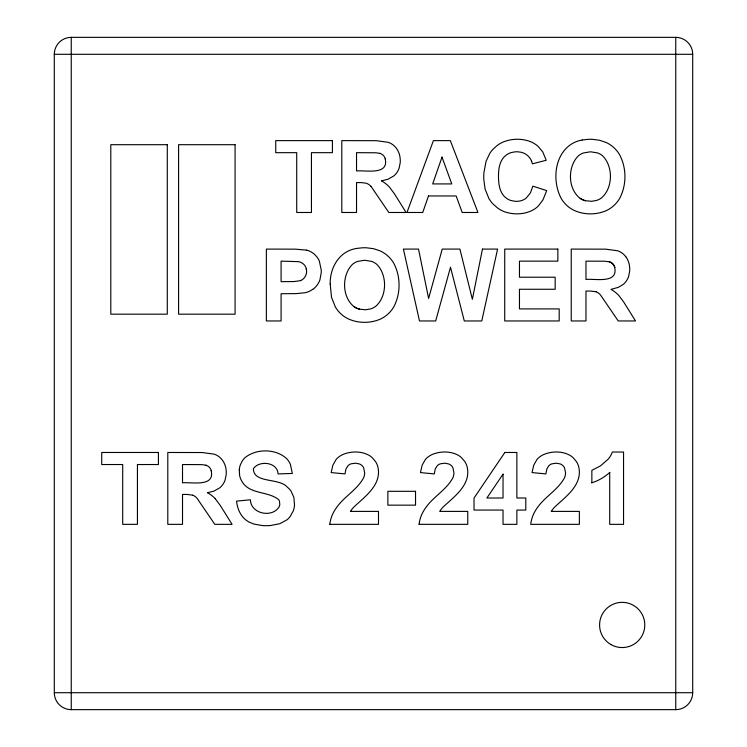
<?xml version="1.0" encoding="UTF-8"?>
<svg xmlns="http://www.w3.org/2000/svg" width="747" height="747" viewBox="0 0 747 747"><rect width="100%" height="100%" fill="white"/><g stroke="black" fill="none" stroke-linecap="round" stroke-linejoin="round"><path stroke-width="1.12" d="M582.193 139.997L588.206 139.325A49.928 49.928 0 0 1 592.278 139.315L599.514 140.249L605.985 142.406A30.123 30.123 0 0 1 612.96 146.842A31.561 31.561 0 0 1 616.546 150.427A30.618 30.618 0 0 1 619.515 154.592C626.714 167.907 626.742 185.237 619.562 198.562A30.636 30.636 0 0 1 615.481 203.968A31.346 31.346 0 0 1 613.054 206.275A29.843 29.843 0 0 1 606.116 210.71C595.798 215.127 583.398 214.959 573.304 209.991A29.712 29.712 0 0 1 567.832 206.312A31.085 31.085 0 0 1 564.265 202.764A30.664 30.664 0 0 1 561.314 198.646C551.482 180.503 554.423 151.557 575.069 142.135A33.587 33.587 0 0 1 582.193 140.006M381.586 180.839L387.926 179.261L393.669 176.031A16.733 16.733 0 0 0 395.593 174.191A17.881 17.881 0 0 0 399.103 168.206L400.205 162.79A26.49 26.49 0 0 0 400.261 160.007L400.224 159.232A20.599 20.599 0 0 0 396.396 148.233L395.91 147.701A16.359 16.359 0 0 0 388.179 142.304L376.264 140.688L341.799 140.623L341.799 212.484L356.534 212.484L356.534 182.576L359.447 182.576A52.309 52.309 0 0 1 361.212 182.604L366.077 183.192A8.236 8.236 0 0 1 366.693 183.388A11.298 11.298 0 0 1 370.97 186.395M207.582 492.703L213.922 491.115L219.665 487.884A16.733 16.733 0 0 0 221.588 486.045A17.881 17.881 0 0 0 225.099 480.06L226.192 474.644A26.49 26.49 0 0 0 226.257 471.871L226.22 471.086A20.599 20.599 0 0 0 222.382 460.087L221.906 459.564A16.359 16.359 0 0 0 214.165 454.157L202.25 452.542L167.795 452.477L167.795 524.347L182.52 524.347L182.52 494.439L185.443 494.439A52.309 52.309 0 0 1 187.208 494.467L192.072 495.056A8.236 8.236 0 0 1 192.679 495.242M71.245 37.35L675.755 37.35A16.948 16.948 0 0 1 692.702 54.298L692.702 692.702A16.948 16.948 0 0 1 675.755 709.65L71.245 709.65A16.948 16.948 0 0 1 54.298 692.702L54.298 54.298A16.948 16.948 0 0 1 71.245 37.35L71.245 709.65M54.298 54.298L692.702 54.298M350.455 511.396L378.486 511.396L378.486 524.347L329.829 524.347M551.333 511.396L579.364 511.396L579.364 524.347L530.706 524.347A33.783 33.783 0 0 1 535.478 510.509A32.018 32.018 0 0 1 536.57 508.8C544.236 496.942 558.065 490.116 564.611 477.566A13.381 13.381 0 0 0 565.544 472.814L564.527 467.855A7.928 7.928 0 0 0 560.381 463.98L556.506 463.196L551.977 463.812A8.581 8.581 0 0 0 548.905 465.661L546.841 468.967L545.88 473.906L532.041 472.59L533.722 465.222L536.897 459.592A16.163 16.163 0 0 1 539.848 456.809A23.036 23.036 0 0 1 544.264 454.288C552.36 451.085 562.089 451.039 569.83 455.259A19.254 19.254 0 0 1 573.201 457.762L576.451 461.627A18.021 18.021 0 0 1 578.757 466.978C582.819 484.7 565.918 496.54 554.713 507.026A21.318 21.318 0 0 0 553.975 507.82A23.969 23.969 0 0 0 551.314 511.387M419.104 524.347L467.762 524.347L467.762 511.396L439.731 511.396A23.969 23.969 0 0 1 442.392 507.829A21.318 21.318 0 0 1 443.12 507.026C454.325 496.54 471.217 484.7 467.164 466.978A18.021 18.021 0 0 0 464.849 461.627L461.599 457.762A19.254 19.254 0 0 0 458.228 455.259C450.497 451.039 440.758 451.085 432.672 454.288A23.036 23.036 0 0 0 428.246 456.809A16.163 16.163 0 0 0 425.304 459.592L422.13 465.222L420.449 472.59L434.287 473.906L435.24 468.967L437.312 465.67A8.581 8.581 0 0 1 440.385 463.812L444.913 463.196L448.788 463.98A7.928 7.928 0 0 1 452.953 467.846L453.924 472.814A13.381 13.381 0 0 1 452.999 477.557C446.491 490.116 432.625 496.932 424.978 508.8A32.018 32.018 0 0 0 423.866 510.5A33.783 33.783 0 0 0 419.067 524.338M54.298 692.702L692.702 692.702M585.443 200.71L591.568 201.307L596.508 200.448A17.162 17.162 0 0 0 601.643 197.806C613.1 187.777 613.278 166.413 602.596 155.796A16.966 16.966 0 0 0 597.591 152.939L590.503 151.781L583.416 152.958A17.172 17.172 0 0 0 578.374 155.843C567.449 166.609 567.627 188.804 580.139 198.347A17.265 17.265 0 0 0 584.499 200.439L585.443 200.71A17.349 17.349 0 0 1 580.139 198.347M359.568 309.183L365.694 309.772L370.633 308.922A17.162 17.162 0 0 0 375.769 306.279C387.226 296.251 387.413 274.887 376.721 264.27A16.966 16.966 0 0 0 371.717 261.413L364.639 260.255L357.542 261.431A17.172 17.172 0 0 0 352.509 264.317C341.575 275.083 341.762 297.278 354.265 306.821A17.265 17.265 0 0 0 358.625 308.913L359.568 309.183A17.349 17.349 0 0 1 354.265 306.821M306.793 250.161L295.607 249.162L266.362 249.087L266.362 320.958L281.087 320.958L281.087 293.73L296.12 293.627L305.374 292.703A21.019 21.019 0 0 0 312.806 289.266M380.251 153.443L375.928 152.771L356.534 152.668L356.534 170.97C364.966 169.933 389.224 175.741 385.181 158.709M614.79 267.547A7.946 7.946 0 0 0 609.701 261.889L604.799 261.217L585.975 261.142L585.975 279.443C594.407 278.407 618.675 284.215 614.622 267.183M206.237 465.306L201.923 464.625L182.52 464.531L182.52 482.833C190.961 481.796 215.22 487.604 211.168 470.563M371.016 186.367L388.813 212.484L406.079 212.484L394.407 193.762L389.252 186.862A33.951 33.951 0 0 0 381.558 180.895M215.248 498.716L220.393 505.626L232.074 524.347L214.809 524.347L197.003 498.221A11.298 11.298 0 0 0 192.707 495.177M625.781 256.735L625.351 256.174A16.359 16.359 0 0 0 617.62 250.777L605.705 249.162L571.24 249.087L571.24 320.958L585.975 320.958L585.975 291.05L588.888 291.05A52.309 52.309 0 0 1 590.653 291.078L595.518 291.666A8.236 8.236 0 0 1 596.134 291.853M531.575 161.184L532.406 163.826L546.244 160.26L542.705 151.846L537.831 146.113A27.116 27.116 0 0 0 530.715 141.743C522.181 138.354 512.311 138.484 503.767 141.771A29.665 29.665 0 0 0 496.718 145.852L493.029 149.232A30.291 30.291 0 0 0 489.873 153.256L486.073 161.203L483.897 172.818A64.279 64.279 0 0 0 483.785 179.289L485.055 188.944L488.958 198.665A30.87 30.87 0 0 0 493.02 204.015L497.969 208.31A29.581 29.581 0 0 0 505.065 211.952C513.703 214.781 523.563 214.548 531.836 210.607A25.846 25.846 0 0 0 535.87 208.114A24.558 24.558 0 0 0 538.559 205.752L543.022 199.757L546.692 190.616L532.854 186.152L530.398 192.959L526.196 198.104A14.884 14.884 0 0 1 519.408 201.102L517.279 201.316A20.608 20.608 0 0 1 514.59 201.232L510.948 200.513A15.715 15.715 0 0 1 506.195 198.076C500.35 193.837 498.884 186.162 498.557 179.401A66.642 66.642 0 0 1 498.501 174.537C498.679 167.748 499.967 160.054 505.607 155.572A16.201 16.201 0 0 1 511.163 152.584L514.879 151.865A22.008 22.008 0 0 1 517.606 151.79L521.07 152.229A14.884 14.884 0 0 1 531.612 161.165M306.307 269.032L306.503 270.395A12.83 12.83 0 0 1 306.531 271.759M675.755 37.35L675.755 709.65M609.711 472.384L609.711 524.347L623.549 524.347L623.549 452.028L612.335 452.028A23.53 23.53 0 0 1 608.403 458.938L600.504 465.876L591.857 470.33L591.857 482.833M596.162 291.797A11.298 11.298 0 0 1 600.411 294.869L618.264 320.958L635.52 320.958L623.848 302.236L618.703 295.326A33.951 33.951 0 0 0 610.999 289.369L618.301 287.362L623.119 284.504A16.733 16.733 0 0 0 625.034 282.665A17.881 17.881 0 0 0 628.554 276.67L629.646 271.254A26.49 26.49 0 0 0 629.702 268.481L629.674 267.706A20.599 20.599 0 0 0 625.837 256.707M609.309 261.786A7.993 7.993 0 0 1 614.725 267.146M306.373 269.462A8.908 8.908 0 0 0 304.253 264.83A10.169 10.169 0 0 0 298.445 261.637L281.087 261.142L281.087 281.675L293.767 281.563L299.584 280.807A8.264 8.264 0 0 0 300.752 280.396M306.597 271.357A9.842 9.842 0 0 1 300.453 280.676M306.802 250.152A18.498 18.498 0 0 1 314.907 254.718L317.111 257.183A18.245 18.245 0 0 1 319.296 260.871L321.247 270.078A34.773 34.773 0 0 1 321.229 272.758L319.921 279.864A17.891 17.891 0 0 1 318.885 282.245A19.954 19.954 0 0 1 312.881 289.369M379.868 153.322A7.993 7.993 0 0 1 385.405 159.139M207.554 492.749A33.951 33.951 0 0 1 215.295 498.669M205.864 465.176A7.993 7.993 0 0 1 211.401 471.002M350.436 511.387A23.969 23.969 0 0 1 353.116 507.829A21.318 21.318 0 0 1 353.845 507.026C365.05 496.54 381.941 484.7 377.889 466.978A18.021 18.021 0 0 0 375.573 461.627L372.323 457.762A19.254 19.254 0 0 0 368.953 455.259C361.221 451.039 351.482 451.085 343.396 454.288A23.036 23.036 0 0 0 338.97 456.809A16.163 16.163 0 0 0 336.029 459.592L332.845 465.222L331.173 472.59L345.011 473.906L345.964 468.967L348.027 465.67A8.581 8.581 0 0 1 351.109 463.812L355.628 463.196L359.512 463.98A7.928 7.928 0 0 1 363.677 467.846L364.648 472.814A13.381 13.381 0 0 1 363.724 477.557C357.206 490.116 343.331 496.923 335.702 508.8A32.018 32.018 0 0 0 334.591 510.5A33.783 33.783 0 0 0 329.791 524.338M609.757 472.44A48.153 48.153 0 0 1 591.848 482.795M330.202 284.103L331.509 297.334L335.44 307.12A30.664 30.664 0 0 0 338.391 311.238A31.085 31.085 0 0 0 341.958 314.786A29.712 29.712 0 0 0 347.43 318.465C357.524 323.432 369.924 323.591 380.242 319.174A29.843 29.843 0 0 0 387.179 314.748A31.346 31.346 0 0 0 389.607 312.442A30.636 30.636 0 0 0 393.688 307.036C400.868 293.702 400.84 276.381 393.65 263.056A30.618 30.618 0 0 0 390.672 258.901A31.561 31.561 0 0 0 387.086 255.315A30.123 30.123 0 0 0 380.111 250.88L373.649 248.714L366.403 247.789A49.928 49.928 0 0 0 362.332 247.799L356.319 248.462A33.587 33.587 0 0 0 349.185 250.59C336.402 256.202 329.81 270.647 330.202 284.103M239.264 469.994L239.619 475.503A18.302 18.302 0 0 0 241.757 481.096C249.358 494.813 268.005 490.779 278.715 499.715A6.051 6.051 0 0 1 279.471 501.2L279.78 504.458A7.75 7.75 0 0 1 278.958 507.138C271.843 518.138 250.805 513.843 250.376 499.79L236.538 501.134C237.238 507.157 239.273 513.245 243.475 517.755A21.728 21.728 0 0 0 249.218 522.153L254.027 524.114L262.701 525.589A58.378 58.378 0 0 0 270.451 525.524L279.91 523.684L287.044 519.772A19.702 19.702 0 0 0 290.266 516.392L293.235 510.948A20.729 20.729 0 0 0 294.514 505.084L293.86 497.315L290.985 491.031A19.553 19.553 0 0 0 287.324 487.156C279.257 477.538 253.476 483.711 253.373 468.705C259.069 460.152 277.548 461.935 278.052 473.906L292.338 473.458L290.387 464.317A20.328 20.328 0 0 0 286.829 458.807C276.026 448.573 256.445 448.303 244.979 457.706A18.143 18.143 0 0 0 242.289 461.002L240.413 464.718A18.554 18.554 0 0 0 239.264 469.994M482.459 249.087L472.365 299.286L459.9 249.087L442.233 249.087L428.619 298.455L418.516 249.087L403.399 249.087L419.487 320.958L435.678 320.958L450.497 267.23L464.298 320.958L481.778 320.958L497.586 249.087L482.459 249.087M442.009 157.131L432.681 183.921L451.767 183.921L442.009 157.131M428.489 195.966L422.737 212.484L406.975 212.484L433.419 140.623L450.338 140.623L477.949 212.484L462.188 212.484L456.165 195.966L428.489 195.966M504.86 452.477L474.018 498.053L474.018 510.061L503.03 510.061L503.03 524.347L516.868 524.347L516.868 510.061L525.795 510.061L525.795 498.006L516.868 498.006L516.868 452.477L504.86 452.477M503.03 474.158L486.885 498.006L503.03 498.006L503.03 474.158M332.424 140.623L275.736 140.623L275.736 152.668L296.718 152.668L296.718 212.484L311.443 212.484L311.443 152.668L332.424 152.668L332.424 140.623M167.291 144.694L110.799 144.694L110.799 314.179L167.291 314.179L167.291 144.694M235.081 144.694L178.589 144.694L178.589 314.179L235.081 314.179L235.081 144.694M557.85 249.087L504.729 249.087L504.729 320.958L559.186 320.958L559.186 308.903L519.464 308.903L519.464 289.266L555.17 289.266L555.17 277.212L519.464 277.212L519.464 261.142L557.85 261.142L557.85 249.087M158.42 452.477L101.723 452.477L101.723 464.531L122.704 464.531L122.704 524.347L137.439 524.347L137.439 464.531L158.42 464.531L158.42 452.477M415.537 491.311L387.861 491.311L387.861 505.149L415.537 505.149L415.537 491.311M610.878 644.521A22.597 22.597 0 0 0 644.782 624.95A22.597 22.597 0 0 0 610.878 605.387A22.597 22.597 0 0 0 610.878 644.521"/></g></svg>
